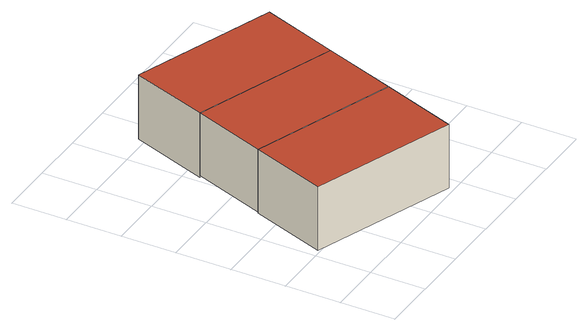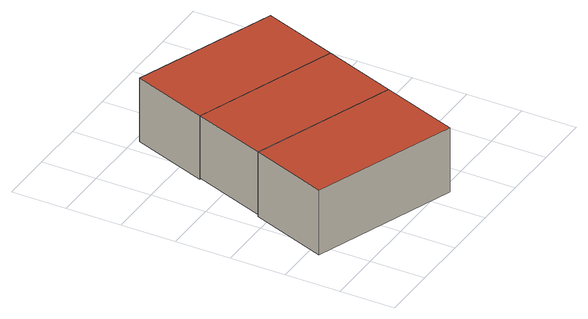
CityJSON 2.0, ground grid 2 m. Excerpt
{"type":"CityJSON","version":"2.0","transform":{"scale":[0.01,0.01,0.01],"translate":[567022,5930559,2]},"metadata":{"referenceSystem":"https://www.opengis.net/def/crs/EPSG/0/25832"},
"CityObjects":{
"building1":{"type":"Building","attributes":{"Grundfläche 2D":"16.207055","Grundhöhe NN":"2.381"},"geometry":[{"type":"Solid","lod":"3","boundaries":[[[[0,1,2,3]],[[4,5,3,2]],[[5,6,0,3]],[[6,7,1,0]],[[7,4,2,1]],[[7,6,5,4]]]],"semantics":{"surfaces":[{"type":"RoofSurface"},{"type":"WallSurface"},{"type":"GroundSurface"}],"values":[[0,1,1,1,1,2]]}}]},
"building2":{"type":"Building","attributes":{"Grundfläche 2D":"15.681550","Grundhöhe NN":"2.429"},"geometry":[{"type":"Solid","lod":"3","boundaries":[[[[8,1,0,9]],[[10,11,9,0]],[[11,12,8,9]],[[12,13,1,8]],[[13,10,0,1]],[[13,12,11,10]]]],"semantics":{"surfaces":[{"type":"RoofSurface"},{"type":"WallSurface"},{"type":"GroundSurface"}],"values":[[0,1,1,1,1,2]]}}]},
"building3":{"type":"Building","attributes":{"Grundfläche 2D":"16.527005","Grundhöhe NN":"2.353"},"geometry":[{"type":"Solid","lod":"3","boundaries":[[[[14,15,8,9]],[[16,17,9,8]],[[17,18,14,9]],[[18,19,15,14]],[[19,16,8,15]],[[19,18,17,16]]]],"semantics":{"surfaces":[{"type":"RoofSurface"},{"type":"WallSurface"},{"type":"GroundSurface"}],"values":[[0,1,1,1,1,2]]}}]}
},
"vertices":[
[650,293,281],[127,482,281],[28,208,281],[550,18,281],[28,208,38],[550,18,38],[650,293,38],[127,482,38],
[223,747,281],[746,558,281],[650,293,43],[746,558,43],[223,747,43],[127,482,43],
[847,838,281],[324,1027,281],[223,747,35],[746,558,35],[847,838,35],[324,1027,35]
]}
